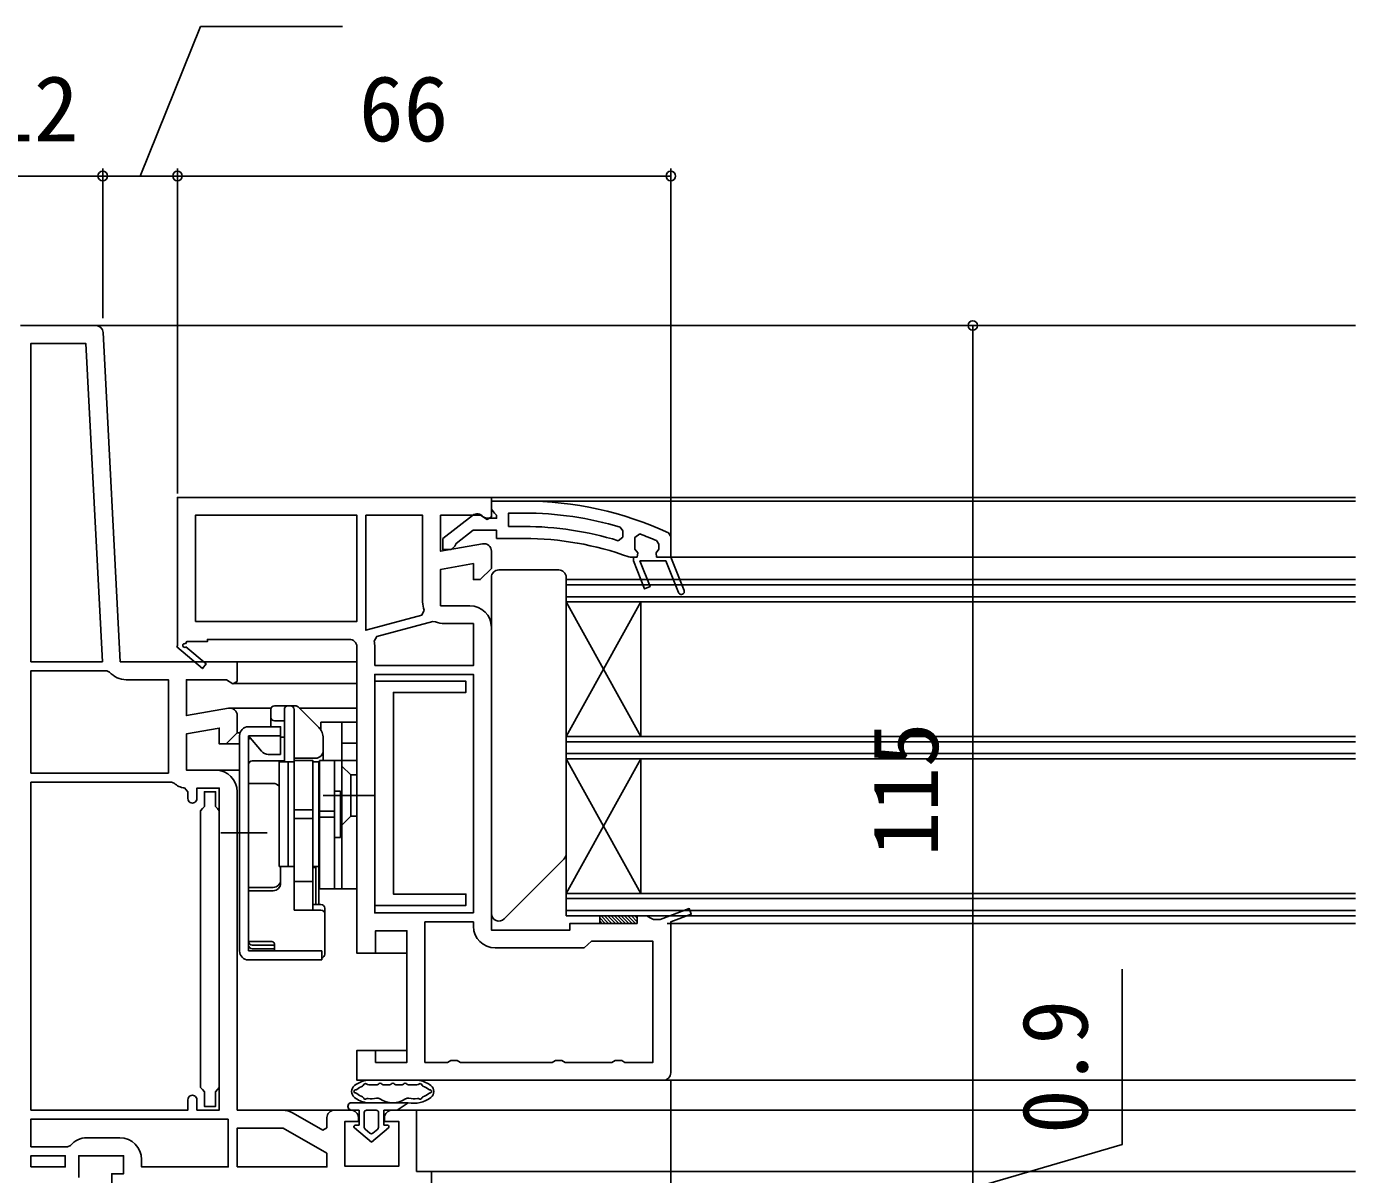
# Model space of a CAD drawing. Units: millimetres, scale not verified. Extents: x -525 to 525, y -783 to 778.
# Drawn here: x -256.8 to -79.1, y 253.7 to 407.3 of the extents above; entities that cross this region are included whole.
import ezdxf
from ezdxf.enums import TextEntityAlignment as Align

# ---------------------------------------------------------------- set-up
doc = ezdxf.new("R2010")
doc.units = ezdxf.units.MM
doc.header["$LTSCALE"] = 4
for name, color, linetype in [('0-2_YKK_11', 7, 'Continuous'), ('0-4_YKK_12', 2, 'Continuous'), ('0-5_YKK_13', 4, 'Continuous'), ('0-7_YKK_D', 6, 'Continuous')]:
    doc.layers.add(name, color=color, linetype=linetype)
doc.styles.add('ＭＳ ゴシック', font='')
doc.styles.get('ＭＳ ゴシック').set_extended_font_data('MS Gothic')

msp = doc.modelspace()

# ---------------------------------------------------------------- linework, layer by layer
at = {"layer": '0-2_YKK_11'}
for p, q in [((-247.609, 367.3), (-257.66, 367.3)), ((-210.26, 324.3), (-210.26, 321.8)), ((-213.46, 262.3), (-215.66, 262.3)), ((-248.76, 258.6), (-244.36, 258.6))]:
    msp.add_line(p, q, dxfattribs=at)
for points in [[(-229.834, 316.085), (-235.46, 315.093), (-235.46, 319.9), (-230.104, 319.9), (-229.236, 319.358), (-228.66, 319.677), (-228.66, 322.3), (-244.302, 322.3), (-246.61, 366.352)], [(-194.66, 344.3), (-236.66, 344.3), (-236.66, 324.434), (-236.737, 324.3), (-233.319, 321.395), (-232.801, 322.005), (-235.521, 324.316)], [(-195.834, 338.085), (-201.46, 337.093), (-201.46, 341.9), (-196.104, 341.9), (-195.236, 341.358), (-194.66, 341.677), (-194.66, 344.3)], [(-190.293, 343.804), (-194.66, 343.804), (-194.66, 342.704), (-194.223, 342.208), (-193.96, 341.91), (-193.96, 341.504), (-195.36, 341.504), (-195.76, 341.704)], [(-211.46, 341.9), (-211.46, 326.521), (-203.976, 328.526), (-203.643, 329.199)], [(-203.86, 330.3), (-203.86, 341.9), (-211.46, 341.9)], [(-197.177, 341.891), (-201.16, 338.779), (-201.16, 337.304), (-200.059, 337.304), (-199.559, 337.779), (-199.368, 338.149), (-197.121, 339.904), (-193.96, 339.904), (-193.96, 338.804), (-190.293, 338.804)], [(-190.293, 340.404), (-192.36, 340.404), (-192.36, 342.204), (-190.293, 342.204)], [(-177.415, 340.295), (-177.06, 339.817), (-177.06, 338.98), (-177.708, 338.503)], [(-169.632, 331.556), (-171.322, 335.804), (-174.799, 335.804), (-173.425, 332.352), (-174.169, 332.056), (-175.66, 335.804), (-175.66, 336.304), (-175.16, 336.304), (-175.085, 336.894), (-175.46, 337.379), (-175.46, 337.404), (-175.46, 338.939), (-174.785, 339.408)], [(-172.56, 338.509), (-172.26, 338.051), (-172.26, 337.379), (-172.635, 336.894), (-172.56, 336.304), (-170.66, 336.304), (-168.888, 331.852), (-170.66, 336.304), (-170.66, 339.086), (-170.95, 339.539)], [(-197.56, 329.8), (-201.46, 329.8), (-201.46, 334.656), (-197.06, 335.432), (-197.06, 333.3), (-196.16, 333.3), (-194.66, 334.8), (-194.66, 337.1)], [(-176.277, 336.334), (-176.106, 336.304), (-175.66, 336.304), (-175.66, 335.804), (-174.169, 332.056), (-173.425, 332.352), (-174.799, 335.804), (-171.322, 335.804), (-169.632, 331.556)], [(-202.151, 327.656), (-202.486, 327.683), (-209.992, 325.672), (-210.349, 325.075)], [(-210.26, 321.8), (-197.06, 321.8), (-197.06, 327.4), (-200.96, 327.4)], [(-170.66, 267.3), (-170.66, 287.489), (-167.919, 288.526), (-168.202, 289.274), (-172.1, 287.8), (-172.994, 287.8), (-173.427, 288.05), (-173.86, 288.3), (-175.16, 288.3), (-175.16, 287.3), (-184.16, 287.3), (-184.16, 286.4), (-194.66, 286.4), (-194.66, 326.9)], [(-235.586, 324.694), (-235.409, 325), (-232.66, 325), (-232.66, 325.3), (-213.66, 325.3)], [(-212.66, 324.3), (-212.66, 283.3), (-210.16, 283.3), (-210.16, 286.3), (-205.96, 286.3), (-205.96, 268.7), (-210.16, 268.7), (-210.16, 270.3), (-212.66, 270.3), (-212.66, 266.3), (-171.66, 266.3)], [(-245.736, 320.924), (-246.118, 321.1), (-256.26, 321.1), (-256.26, 307.4)], [(-256.26, 307.4), (-237.86, 307.4), (-237.86, 319.9), (-243.525, 319.9)], [(-231.56, 307.8), (-235.46, 307.8), (-235.46, 312.656), (-231.06, 313.432), (-231.06, 311.3), (-230.16, 311.3), (-228.66, 312.8), (-228.66, 315.1)], [(-256.26, 306.2), (-256.26, 262.3), (-235.26, 262.3), (-235.26, 263.7)], [(-237.115, 306.062), (-237.46, 306.2), (-256.26, 306.2)], [(-235.26, 304), (-235.26, 304.916), (-235.708, 305.413)], [(-234.06, 263.7), (-234.06, 262.3), (-231.06, 262.3), (-231.06, 305.4), (-234.06, 305.4), (-234.06, 304)], [(-222.633, 262.3), (-228.66, 262.3), (-228.66, 304.9)], [(-203.56, 268.7), (-203.56, 287.5), (-197.06, 287.5), (-197.06, 286.9)], [(-194.16, 284), (-182.255, 284), (-181.758, 284.45), (-181.26, 284.9), (-173.06, 284.9), (-173.06, 268.7), (-176.794, 268.7), (-177.227, 268.95), (-178.093, 268.95), (-178.526, 268.7), (-184.794, 268.7), (-185.227, 268.95), (-186.093, 268.95), (-186.526, 268.7), (-198.794, 268.7), (-199.227, 268.95), (-200.093, 268.95), (-200.526, 268.7), (-203.56, 268.7)], [(-249.86, 253.3), (-249.86, 256.2), (-243.86, 256.2), (-243.86, 253.8), (-245.46, 253.8), (-245.46, 252.3), (-230.66, 252.3), (-230.66, 239.392), (-230.91, 239.096), (-231.16, 238.8), (-231.16, 237.3), (-228.66, 237.3), (-228.66, 252.3), (-202.66, 252.3), (-202.66, 254.1), (-204.66, 254.1), (-204.66, 262.3), (-207.96, 262.3)], [(-216.66, 261.3), (-216.66, 259.955), (-217.227, 259.627), (-221.183, 261.911)], [(-229.86, 261.1), (-256.26, 261.1), (-256.26, 257.4), (-251.352, 257.4), (-250.97, 257.578)], [(-241.46, 255.7), (-241.46, 254.7), (-229.86, 254.7), (-229.86, 261.1)], [(-208.96, 261.3), (-208.96, 260.8), (-207.06, 260.8), (-207.06, 254.8), (-214.26, 254.8), (-214.26, 260.8), (-212.46, 260.8), (-212.46, 261.3)]]:
    msp.add_lwpolyline(points, dxfattribs=at)
for points in [[(-246.705, 322.3), (-248.938, 364.9), (-256.26, 364.9), (-256.26, 322.3)], [(-234.26, 327.7), (-212.66, 327.7), (-212.66, 341.9), (-234.26, 341.9)], [(-197.06, 288.7), (-197.06, 320.6), (-210.26, 320.6), (-210.26, 288.7)], [(-233.56, 302.358), (-233.56, 265.342), (-233.31, 265.046), (-233.06, 264.75), (-233.06, 262.8), (-231.56, 262.8), (-231.56, 264.75), (-231.31, 265.046), (-231.06, 265.342), (-231.06, 302.358), (-231.31, 302.654), (-231.56, 302.95), (-231.56, 304.9), (-233.06, 304.9), (-233.06, 302.95), (-233.31, 302.654)], [(-228.66, 254.7), (-216.66, 254.7), (-216.66, 256.529), (-222.499, 259.9), (-228.66, 259.9)], [(-256.26, 254.7), (-251.66, 254.7), (-251.66, 256.2), (-256.26, 256.2)]]:
    msp.add_lwpolyline(points, close=True, dxfattribs=at)
for centre, radius, start, end in [((-247.609, 366.3), 1, 3.00003, 90), ((-190.293, 297.804), 46, 65.13402, 89.99999), ((-196.56, 341.104), 1, 36.86989, 128.08672), ((-190.293, 297.804), 44.4, 73.13981, 90.00001), ((-190.293, 297.804), 42.6, 72.81723, 90.00001), ((-195.66, 337.1), 1, 0.00002, 100.00001), ((-190.293, 297.804), 41, 70.01112, 90.00001), ((-190.293, 297.804), 44.4, 66.46078, 69.55779), ((-169.26, 331.704), 0.4, 201.69939, 21.69941), ((-169.26, 331.704), 0.4, 201.69939, 21.69941), ((-200.96, 330.3), 2.9, 180.00001, 202.31385), ((-197.56, 326.9), 2.9, 0.00001, 89.99999), ((-200.96, 330.3), 2.9, 245.74737, 270.00004), ((-235.711, 324.478), 0.25, 60, 319.64299), ((-213.66, 324.3), 1, 0.00001, 89.99999), ((-213.66, 324.3), 3.4, 0.00002, 13.17387), ((-243.525, 322.8), 2.9, 220.32022, 270.00001), ((-229.66, 315.1), 1, 360, 99.99998), ((-231.56, 304.9), 2.9, 0.00001, 89.99999), ((-235.46, 307.8), 2.4, 226.39716, 264.0622), ((-234.66, 304), 0.6, 179.99999, 0.00001), ((-194.16, 286.9), 2.9, 180.00001, 269.99999), ((-171.66, 267.3), 1, 270.00001, 359.99999), ((-234.66, 263.7), 0.6, 359.99999, 180.00001), ((-222.633, 259.4), 2.9, 60.00001, 90.00002), ((-215.66, 261.3), 1, 90.00001, 179.99999), ((-213.46, 261.3), 1, 0.00001, 89.99999), ((-207.96, 261.3), 1, 90.00001, 179.99999), ((-248.76, 255.7), 2.9, 90.00001, 139.63901), ((-244.36, 255.7), 2.9, 0.00001, 89.99999)]:
    msp.add_arc(centre, radius, start, end, dxfattribs=at)
at = {"layer": '0-4_YKK_12'}
for p, q in [((-247.609, 367.3), (-79.07, 367.3)), ((-195.16, 344.3), (-79.07, 344.3)), ((-193.66, 343.804), (-79.07, 343.804)), ((-170.66, 336.304), (-79.07, 336.304)), ((-79.07, 333.308), (-184.659, 333.308)), ((-184.659, 309.308), (-184.659, 333.308)), ((-184.659, 288.308), (-184.659, 333.308)), ((-79.07, 332.608), (-184.659, 332.608)), ((-79.07, 331.008), (-184.659, 331.008)), ((-79.07, 330.308), (-184.659, 330.308)), ((-184.659, 312.308), (-174.659, 330.308)), ((-184.659, 330.308), (-174.659, 312.308)), ((-174.659, 312.308), (-174.659, 330.308)), ((-229.16, 322.3), (-212.66, 322.3)), ((-229.16, 319.4), (-212.66, 319.4)), ((-229.66, 316.1), (-224.118, 316.1)), ((-220.36, 316.1), (-212.66, 316.1)), ((-230.367, 311.3), (-228.36, 311.3)), ((-228.705, 312.8), (-228.291, 312.8)), ((-79.07, 312.308), (-184.659, 312.308)), ((-79.07, 311.608), (-184.659, 311.608)), ((-79.07, 310.008), (-184.659, 310.008)), ((-231.56, 307.8), (-228.36, 307.8)), ((-79.07, 309.308), (-184.659, 309.308)), ((-184.659, 291.308), (-174.659, 309.308)), ((-184.659, 309.308), (-174.659, 291.308)), ((-174.659, 291.308), (-174.659, 309.308)), ((-79.07, 291.308), (-184.659, 291.308)), ((-79.07, 290.608), (-184.659, 290.608)), ((-79.07, 289.008), (-184.659, 289.008)), ((-79.07, 288.308), (-184.659, 288.308)), ((-171.16, 287.3), (-79.07, 287.3)), ((-210.66, 283.3), (-205.96, 283.3)), ((-210.66, 270.3), (-205.96, 270.3)), ((-171.66, 266.3), (-79.07, 266.3)), ((-222.633, 262.3), (-215.66, 262.3)), ((-205.16, 262.3), (-79.07, 262.3)), ((-203.16, 254.1), (-79.07, 254.1))]:
    msp.add_line(p, q, dxfattribs=at)
at = {"layer": '0-5_YKK_13'}
for p, q in [((-193.659, 334.6), (-185.659, 334.6)), ((-194.659, 333.6), (-194.659, 288.6)), ((-184.659, 296.6), (-184.659, 333.6)), ((-224.16, 313.6), (-224.16, 315.9)), ((-220.867, 316.4), (-223.66, 316.4)), ((-222.36, 309.033), (-222.36, 315.9)), ((-221.06, 309.1), (-221.06, 315.9)), ((-217.746, 313.486), (-220.514, 316.254)), ((-222.36, 314.4), (-223.66, 314.4)), ((-212.66, 314.2), (-217.46, 314.2)), ((-217.46, 313.125), (-217.46, 314.2)), ((-214.66, 309.1), (-214.66, 314.2)), ((-212.66, 291.9), (-212.66, 314.2)), ((-228.36, 283.6), (-228.36, 312.4)), ((-227.16, 283.6), (-227.16, 312.4)), ((-222.86, 312.4), (-227.16, 312.4)), ((-227.16, 312.4), (-225.422, 310.329)), ((-227.16, 306.021), (-227.16, 311.7)), ((-222.36, 312.2), (-222.86, 312.2)), ((-217.16, 309.1), (-217.16, 312.072)), ((-212.66, 311.4), (-214.66, 311.4)), ((-222.86, 309.9), (-224.503, 309.9)), ((-218.16, 309.4), (-221.06, 309.4)), ((-222.36, 309.033), (-226.66, 309.033)), ((-223.06, 294.9), (-223.06, 308.9)), ((-221.86, 308.9), (-223.06, 308.9)), ((-221.86, 308.9), (-221.06, 308.9)), ((-221.86, 308.9), (-221.86, 294.9)), ((-221.86, 294.9), (-221.86, 308.9)), ((-221.06, 289.079), (-221.06, 309.1)), ((-221.06, 308.9), (-221.06, 294.9)), ((-218.56, 308.9), (-217.76, 308.9)), ((-218.56, 308.9), (-218.56, 294.9)), ((-217.76, 308.9), (-217.76, 294.9)), ((-212.66, 309.1), (-217.66, 309.1)), ((-217.66, 291.9), (-217.66, 309.1)), ((-215.66, 291.9), (-215.66, 309.1)), ((-214.66, 309.1), (-214.66, 291.9)), ((-213.46, 307.15), (-214.66, 308.35)), ((-223.86, 306.021), (-227.16, 306.021)), ((-212.66, 307.15), (-213.46, 307.15)), ((-213.46, 301.65), (-213.46, 307.15)), ((-217.66, 304.9), (-217.76, 304.9)), ((-210.16, 304.4), (-217.16, 304.4)), ((-214.86, 305), (-215.66, 305)), ((-215.66, 298.8), (-215.66, 305)), ((-214.86, 298.8), (-214.86, 305)), ((-221.06, 302.469), (-218.56, 302.469)), ((-215.66, 302.292), (-217.66, 302.292)), ((-221.06, 301.331), (-218.56, 301.331)), ((-215.66, 301.508), (-217.66, 301.508)), ((-213.46, 301.65), (-214.66, 300.45)), ((-212.66, 301.65), (-213.46, 301.65)), ((-224.66, 299.4), (-230.86, 299.4)), ((-217.66, 298.9), (-217.76, 298.9)), ((-214.86, 298.8), (-215.66, 298.8)), ((-184.952, 295.893), (-192.952, 287.893)), ((-221.86, 294.9), (-223.06, 294.9)), ((-222.86, 292.664), (-222.86, 294.9)), ((-221.86, 294.9), (-221.06, 294.9)), ((-221.06, 289.079), (-221.06, 294.9)), ((-218.56, 294.9), (-217.76, 294.9)), ((-218.56, 289.833), (-218.56, 294.761)), ((-217.76, 294.9), (-217.76, 289.833)), ((-223.86, 292.114), (-227.16, 292.114)), ((-223.86, 291.664), (-227.16, 291.664)), ((-227.16, 284.859), (-227.16, 291.664)), ((-218.56, 292.9), (-221.06, 292.9)), ((-212.66, 291.9), (-217.66, 291.9)), ((-217.46, 289.833), (-218.56, 289.833)), ((-217.46, 289.079), (-221.06, 289.079)), ((-216.96, 289.333), (-216.96, 283.161)), ((-180.16, 288.033), (-179.427, 287.3)), ((-179.978, 288.3), (-178.978, 287.3)), ((-179.529, 288.3), (-178.529, 287.3)), ((-179.08, 288.3), (-178.08, 287.3)), ((-178.631, 288.3), (-177.631, 287.3)), ((-178.182, 288.3), (-177.182, 287.3)), ((-177.733, 288.3), (-176.733, 287.3)), ((-177.284, 288.3), (-176.284, 287.3)), ((-176.835, 288.3), (-175.835, 287.3)), ((-176.386, 288.3), (-175.386, 287.3)), ((-175.937, 288.3), (-175.16, 287.523)), ((-175.488, 288.3), (-175.16, 287.972)), ((-180.16, 287.584), (-179.876, 287.3)), ((-227.16, 284.4), (-227.16, 284.859)), ((-227.16, 284.859), (-224.029, 284.859)), ((-223.66, 283.6), (-223.66, 284.489)), ((-227.16, 283.6), (-217.36, 283.6)), ((-223.66, 284.4), (-226.66, 284.4)), ((-223.76, 283.9), (-226.66, 283.9)), ((-217.36, 282.4), (-217.36, 283.6)), ((-227.16, 282.4), (-217.36, 282.4)), ((-204.369, 266.3), (-211.351, 266.3)), ((-210.069, 265.7), (-211.072, 265.7)), ((-208.389, 265.7), (-209.011, 265.7)), ((-206.709, 265.7), (-207.331, 265.7)), ((-204.648, 265.7), (-205.651, 265.7)), ((-213.361, 263.3), (-205.811, 263.3)), ((-212.36, 262.3), (-213.36, 262.3)), ((-212.36, 262.3), (-213.36, 262.3)), ((-212.36, 260.3), (-212.36, 262.3)), ((-212.36, 260.3), (-212.36, 262.3)), ((-211.66, 262), (-211.66, 260)), ((-211.66, 262), (-211.66, 260)), ((-210.06, 262.3), (-211.36, 262.3)), ((-210.06, 262.3), (-211.36, 262.3)), ((-209.76, 260), (-209.76, 262)), ((-209.76, 260), (-209.76, 262)), ((-209.06, 262.3), (-209.06, 260.3)), ((-207.26, 262.3), (-209.06, 262.3)), ((-209.06, 260.3), (-209.06, 262.3)), ((-207.26, 262.3), (-209.06, 262.3)), ((-210.71, 258), (-212.989, 259.944)), ((-210.71, 258), (-212.989, 259.944)), ((-212.858, 260.3), (-212.36, 260.3)), ((-212.36, 260.3), (-212.858, 260.3)), ((-211.555, 259.772), (-210.905, 259.218)), ((-210.905, 259.218), (-211.555, 259.772)), ((-208.431, 259.944), (-210.71, 258)), ((-210.71, 258), (-208.431, 259.944)), ((-210.515, 259.218), (-209.865, 259.772)), ((-210.515, 259.218), (-209.865, 259.772)), ((-209.06, 260.3), (-208.562, 260.3)), ((-208.562, 260.3), (-209.06, 260.3))]:
    msp.add_line(p, q, dxfattribs=at)
for points in [[(-210.259, 319.704), (-210.259, 289.704), (-198.059, 289.704), (-198.059, 291.204), (-207.759, 291.204), (-207.759, 318.204), (-198.059, 318.204), (-198.059, 319.704)], [(-180.16, 288.3), (-180.16, 287.3), (-175.16, 287.3), (-175.16, 288.3)]]:
    msp.add_lwpolyline(points, close=True, dxfattribs=at)
for points in [[(-222.86, 309.9), (-222.86, 313.6), (-227.16, 313.6)], [(-221.06, 309.1), (-218.56, 309.1), (-218.56, 289.079)], [(-218.16, 289.833), (-218.16, 294.761), (-218.56, 294.761)], [(-224.029, 284.858), (-223.99, 284.856), (-223.936, 284.843), (-223.876, 284.818), (-223.816, 284.779), (-223.762, 284.728), (-223.717, 284.668), (-223.685, 284.602), (-223.666, 284.533), (-223.66, 284.469)], [(-205.811, 263.3), (-207.26, 262.3), (-205.811, 263.3)]]:
    msp.add_lwpolyline(points, dxfattribs=at)
for centre, radius, start, end in [((-193.659, 333.6), 1, 90, 180), ((-185.659, 333.6), 1, 0, 90), ((-223.66, 315.9), 0.5, 90, 180), ((-223.66, 314.9), 0.5, 180, 270), ((-221.86, 315.9), 0.5, 90, 180), ((-221.56, 315.9), 0.5, 0, 90), ((-220.867, 315.9), 0.5, 45, 90), ((-227.16, 312.4), 1.2, 90, 180), ((-219.16, 312.072), 2, 0, 45), ((-226.66, 311.7), 0.5, 122.3074, 180), ((-224.503, 311.1), 1.2, 220, 270), ((-218.16, 310.4), 1, 270, 0), ((-226.66, 308.533), 0.5, 90, 180), ((-223.86, 305.021), 1, 36.8699, 90), ((-185.659, 296.6), 1, 315, 0), ((-218.16, 295.7), 1, 293.57818, 300), ((-223.86, 293.114), 1, 270, 0), ((-223.86, 292.664), 1, 270, 0), ((-217.46, 289.333), 0.5, 0, 90), ((-217.46, 288.579), 0.5, 0, 90), ((-193.659, 288.6), 1, 180, 315), ((-226.66, 284.9), 0.5, 184.75484, 270), ((-227.16, 283.6), 1.2, 180, 270), ((-226.66, 284.4), 0.5, 180, 270), ((-223.76, 284.4), 0.5, 270, 281.53696), ((-217.46, 283.161), 0.5, 281.53696, 0), ((-212.361, 264.8), 1, 127.38277, 232.61723), ((-212.861, 264.8), 0.2, 89.61388, 270.38607), ((-210.661, 262.575), 3.8, 102.43988, 127.38277), ((-212.858, 265.3), 0.3, 269.61388, 308.87366), ((-210.661, 262.575), 3.2, 112.8033, 128.87366), ((-212.018, 265.802), 0.3, 292.8033, 342.58405), ((-211.541, 265.652), 0.2, 54.10601, 162.58405), ((-211.351, 265.7), 0.6, 90, 102.43988), ((-211.072, 266.3), 0.6, 234.10601, 270), ((-210.069, 266.3), 0.6, 270, 311.40962), ((-209.54, 265.7), 0.2, 48.59038, 131.40962), ((-209.011, 266.3), 0.6, 228.59038, 270), ((-208.389, 266.3), 0.6, 270, 311.40962), ((-207.86, 265.7), 0.2, 48.59038, 131.40962), ((-207.331, 266.3), 0.6, 228.59038, 270), ((-206.709, 266.3), 0.6, 270, 311.40962), ((-206.18, 265.7), 0.2, 48.59038, 131.40962), ((-205.651, 266.3), 0.6, 228.59038, 270), ((-204.648, 266.3), 0.6, 270, 305.894), ((-204.369, 265.7), 0.6, 77.56011, 90), ((-204.179, 265.652), 0.2, 17.41595, 125.894), ((-205.059, 262.575), 3.8, 52.61723, 77.56011), ((-203.702, 265.802), 0.3, 197.41595, 247.1967), ((-205.059, 262.575), 3.2, 51.12633, 67.1967), ((-202.862, 265.3), 0.3, 231.12633, 270.38608), ((-202.859, 264.8), 0.2, 269.61392, 90.38608), ((-203.359, 264.8), 1, 307.38277, 52.61723), ((-213.361, 262.8), 0.5, 90.11462, 269.88538), ((-213.36, 262.8), 0.5, 89.88541, 270), ((-210.661, 267.025), 3.8, 232.61723, 258.58793), ((-212.858, 264.3), 0.3, 51.12633, 90.38607), ((-210.661, 267.025), 3.2, 231.12633, 247.1967), ((-212.018, 263.798), 0.3, 17.41595, 67.1967), ((-211.541, 263.948), 0.2, 197.41595, 310.68192), ((-211.215, 263.569), 0.3, 80.90118, 130.68192), ((-210.661, 267.025), 3.2, 260.90118, 281.41207), ((-209.909, 263.3), 0.6, 57.36313, 101.41207), ((-207.86, 266.5), 3.2, 237.36313, 302.63687), ((-205.811, 263.3), 0.6, 78.58793, 122.63687), ((-205.059, 267.025), 3.8, 258.58793, 307.38277), ((-205.059, 267.025), 3.2, 258.58793, 279.09882), ((-204.505, 263.569), 0.3, 49.31807, 99.09882), ((-204.179, 263.948), 0.2, 229.31807, 342.58405), ((-203.702, 263.798), 0.3, 112.8033, 162.58405), ((-205.059, 267.025), 3.2, 292.8033, 308.87367), ((-202.862, 264.3), 0.3, 89.61392, 128.87367), ((-213.36, 262.8), 0.5, 269.88533, 269.99998), ((-211.36, 262), 0.3, 90, 180), ((-211.36, 262), 0.3, 90, 180), ((-210.06, 262), 0.3, 0, 90), ((-210.06, 262), 0.3, 0, 90), ((-212.858, 260.098), 0.202, 90, 229.53619), ((-212.858, 260.098), 0.202, 90, 229.53619), ((-211.36, 260), 0.3, 180, 229.53619), ((-211.36, 260), 0.3, 180, 229.53619), ((-210.06, 260), 0.3, 310.46381, 0), ((-210.06, 260), 0.3, 310.46381, 0), ((-208.562, 260.098), 0.202, 310.46378, 89.99997), ((-208.562, 260.098), 0.202, 310.46381, 90), ((-210.71, 259.446), 0.3, 229.53619, 310.46381), ((-210.71, 259.446), 0.3, 229.53619, 310.46381)]:
    msp.add_arc(centre, radius, start, end, dxfattribs=at)
at = {"layer": '0-7_YKK_D'}
for p, q in [((-246.66, 368.3), (-246.66, 388.3)), ((-246.66, 368.3), (-246.66, 388.3)), ((-236.66, 344.8), (-236.66, 388.3)), ((-236.66, 344.8), (-236.66, 388.3)), ((-170.66, 338.351), (-170.66, 388.3)), ((-258.66, 387.3), (-246.66, 387.3)), ((-246.66, 387.3), (-236.66, 387.3)), ((-236.66, 387.3), (-170.66, 387.3)), ((-130.26, 367.3), (-130.26, 252.3)), ((-170.66, 266.3), (-170.66, 88.299)), ((-130.26, 252.3), (-130.26, 254.85))]:
    msp.add_line(p, q, dxfattribs=at)
for points in [[(-241.66, 387.3), (-233.572, 407.3), (-214.572, 407.3)], [(-130.26, 251.85), (-110.26, 257.725), (-110.26, 281.157)]]:
    msp.add_lwpolyline(points, dxfattribs=at)
for centre in [(-246.66, 387.3), (-246.66, 387.3), (-236.66, 387.3), (-236.66, 387.3), (-170.66, 387.3), (-130.26, 367.3)]:
    msp.add_circle(centre, 0.637, dxfattribs=at)

# ---------------------------------------------------------------- texts
at = {"layer": '0-7_YKK_D', "style": 'ＭＳ ゴシック'}
for s, p in [('12', (-261.865, 389.3)), ('66', (-212.387, 389.3))]:
    msp.add_text(s, height=8.798, dxfattribs=at).set_placement(p, align=Align.BOTTOM_LEFT)
for s, p in [('115', (-132.26, 296.232)), ('0.9', (-112.26, 259.111))]:
    msp.add_text(s, height=8.798, rotation=90, dxfattribs=at).set_placement(p, align=Align.BOTTOM_LEFT)

doc.saveas('drawing.dxf')
